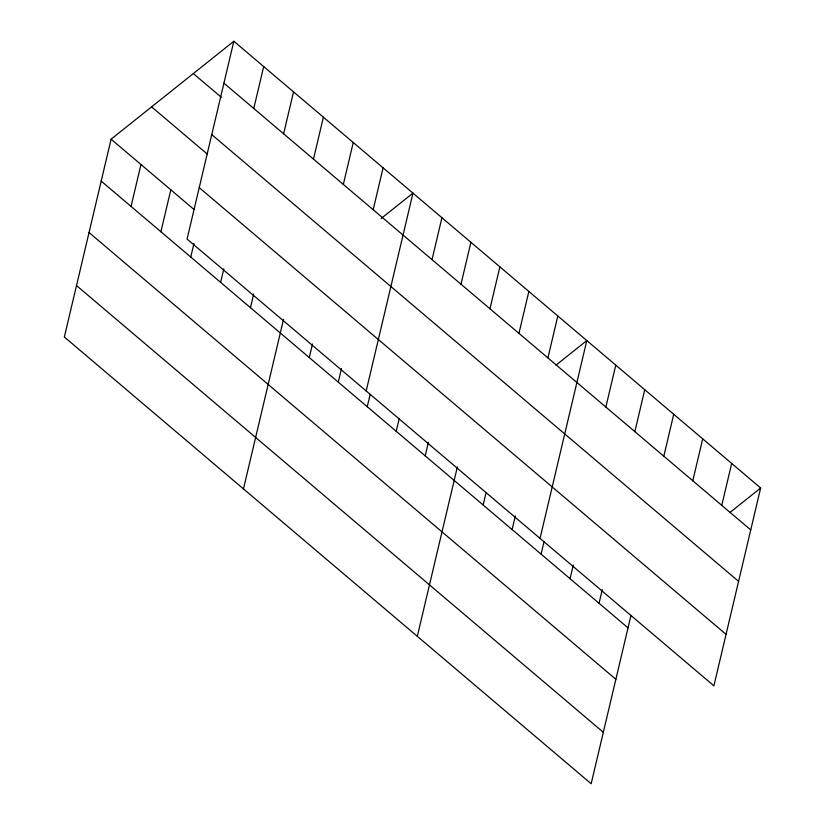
<?xml version="1.0" encoding="UTF-8"?>
<svg xmlns="http://www.w3.org/2000/svg" width="825" height="825" viewBox="0 0 825 825"><rect width="100%" height="100%" fill="white"/><g stroke="black" fill="none" stroke-linecap="round" stroke-linejoin="round"><path stroke-width="1.24" d="M233.836 41.25L187.069 239.064L713.893 685.822L760.65 487.998L233.836 41.25L111.107 139.178L64.35 337.002L591.164 783.75L630.939 615.522M131.051 206.415L140.962 164.495M160.906 231.732L170.816 189.812M190.761 257.049L193.968 243.488M253.78 108.487L263.691 66.567M220.615 282.367L223.822 268.806M283.625 133.805L293.535 91.884M250.46 307.684L253.667 294.123M313.479 159.122L323.39 117.202M243.468 488.895L283.522 319.44M343.334 184.439L353.244 142.508M309.293 357.565L312.5 344.004M373.189 209.746L383.099 167.826M338.271 382.14L341.478 368.579M366.187 390.968L412.954 193.143L381.129 218.532M367.238 406.715L370.157 394.381M432.022 259.638L441.932 217.718M396.217 431.279L399.135 418.956M460.989 284.213L470.9 242.292M425.195 455.854L428.402 442.293M489.968 308.777L499.878 266.857M417.316 636.322L457.38 466.868M518.946 333.352L528.856 291.431M483.141 504.993L486.059 492.669M547.913 357.926L557.824 315.996M512.119 529.567L515.326 516.007M540.045 538.395L586.802 340.57L555.947 365.197M541.097 554.142L544.005 541.808M605.87 407.065L615.78 365.145M570.065 578.707L573.272 565.146M634.848 431.64L644.758 389.709M599.043 603.281L602.25 589.72M663.816 456.204L673.726 414.284M692.794 480.779L702.704 438.859M721.772 505.354L731.682 463.423M729.795 512.624L760.65 487.998M223.926 83.17L750.74 529.918M193.339 73.569L221.265 97.247M211.757 134.619L738.581 581.367M151.604 106.868L207.467 154.234M199.227 187.626L726.052 634.373M111.107 139.178L193.927 209.416M101.197 181.108L628.021 627.856M89.038 232.547L615.863 679.295M76.508 285.553L603.333 732.301"/></g></svg>
